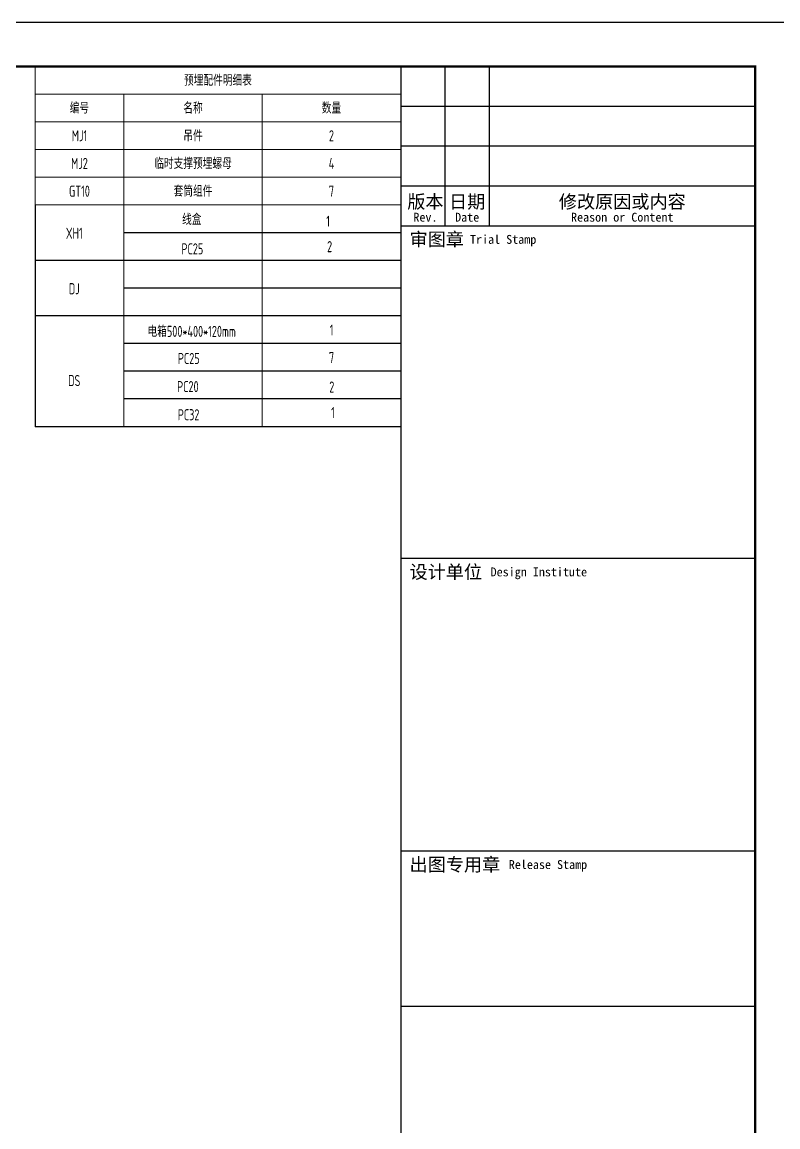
# Model space of a CAD drawing. Extents: x -85320 to 1679916, y -1321939 to 627.
# Drawn here: x 1065395 to 1082452, y -1169789 to -1144872 of the extents above; entities that cross this region are included whole.
import ezdxf
from ezdxf.enums import TextEntityAlignment as Align

# ---------------------------------------------------------------- set-up
doc = ezdxf.new("R2010")
doc.units = 0
doc.header["$LTSCALE"] = 1000
for name, color, linetype in [('BORDER', 7, 'Continuous'), ('手孔标注', 3, 'Continuous'), ('打印线框', 7, 'Continuous'), ('拉模', 7, 'Continuous')]:
    doc.layers.add(name, color=color, linetype=linetype)
doc.layers.add('参数表文字', color=7, linetype='Continuous', lineweight=18)
doc.styles.add('TSSD_Rein', font='Tssdeng.shx', dxfattribs={"width": 0.7, "bigfont": 'hztxt.shx'})
doc.styles.add('设计院一', font='', dxfattribs={"width": 0.8})
doc.styles.get('设计院一').set_extended_font_data('SimSun')

# ---------------------------------------------------------------- blocks, each defined once
blk = doc.blocks.new('图框1')
at = {"color": 7}
for p, q in [((1433679, -783089), (1425679, -783089)), ((1425679, -783089), (1425679, -823089)), ((1426679, -786689), (1426679, -783089)), ((1427679, -786689), (1427679, -783089)), ((1433679, -783089), (1433679, -823089)), ((1433679, -823089), (1433679, -783089)), ((1433679, -783089), (1433679, -823089)), ((1433679, -823089), (1433679, -783089)), ((1433679, -783989), (1425679, -783989)), ((1433679, -784889), (1425679, -784889)), ((1433679, -785789), (1425679, -785789)), ((1433679, -786689), (1425679, -786689)), ((1433679, -794189), (1425679, -794189)), ((1433679, -800789), (1425679, -800789)), ((1433679, -804289), (1425679, -804289))]:
    blk.add_line(p, q, dxfattribs=at)
at = {"layer": 'BORDER', "const_width": 50}
blk.add_lwpolyline([(1377779, -823089), (1377779, -783089), (1433679, -783089), (1433679, -823089)], close=True, dxfattribs=at)
at = {"color": 7, "style": '设计院一'}
for s, height, p in [('版本', 300, (1426237, -786289)), ('日期', 300, (1427179, -786289)), ('修改原因或内容', 300, (1430679, -786289)), ('Rev.', 200, (1426237, -786589)), ('Date', 200, (1427179, -786589)), ('Reason or Content', 200, (1430679, -786589))]:
    blk.add_text(s, height=height, dxfattribs=at).set_placement(p, align=Align.CENTER)
for s, height, p in [('审图章', 300, (1425879, -786989)), ('Trial Stamp', 200, (1427243, -786989)), ('设计单位', 300, (1425879, -794489)), ('Design Institute', 200, (1427708, -794489)), ('出图专用章', 300, (1425879, -801089)), ('Release Stamp', 200, (1428118, -801089))]:
    blk.add_text(s, height=height, dxfattribs=at).set_placement(p, align=Align.MIDDLE_LEFT)

msp = doc.modelspace()

# ---------------------------------------------------------------- linework, layer by layer
at = {"layer": '参数表文字', "lineweight": 18}
for p, q in [((1065689.776, -1145871.679), (1073939.776, -1145871.679)), ((1065689.776, -1145871.679), (1065689.776, -1146496.679)), ((1073939.776, -1145871.679), (1073939.776, -1146496.679)), ((1065689.776, -1146496.679), (1073939.776, -1146496.679)), ((1065689.776, -1146496.679), (1067689.776, -1146496.679)), ((1065689.776, -1146496.679), (1065689.776, -1147121.679)), ((1067689.776, -1146496.679), (1067689.776, -1147121.679)), ((1067689.776, -1146496.679), (1070814.776, -1146496.679)), ((1070814.776, -1146496.679), (1070814.776, -1147121.679)), ((1070814.776, -1146496.679), (1073939.776, -1146496.679)), ((1073939.776, -1146496.679), (1073939.776, -1147121.679)), ((1065689.776, -1147121.679), (1067689.776, -1147121.679)), ((1065689.776, -1147121.679), (1067689.776, -1147121.679)), ((1065689.776, -1147121.679), (1065689.776, -1147746.679)), ((1067689.776, -1147121.679), (1070814.776, -1147121.679)), ((1067689.776, -1147121.679), (1067689.776, -1147746.679)), ((1067689.776, -1147121.679), (1070814.776, -1147121.679)), ((1070814.776, -1147121.679), (1073939.776, -1147121.679)), ((1070814.776, -1147121.679), (1070814.776, -1147746.679)), ((1070814.776, -1147121.679), (1073939.776, -1147121.679)), ((1073939.776, -1147121.679), (1073939.776, -1147746.679)), ((1065689.776, -1147746.679), (1067689.776, -1147746.679)), ((1065689.776, -1147746.679), (1067689.776, -1147746.679)), ((1065689.776, -1147746.679), (1065689.776, -1148371.679)), ((1067689.776, -1147746.679), (1070814.776, -1147746.679)), ((1067689.776, -1147746.679), (1067689.776, -1148371.679)), ((1067689.776, -1147746.679), (1070814.776, -1147746.679)), ((1070814.776, -1147746.679), (1073939.776, -1147746.679)), ((1070814.776, -1147746.679), (1070814.776, -1148371.679)), ((1070814.776, -1147746.679), (1073939.776, -1147746.679)), ((1073939.776, -1147746.679), (1073939.776, -1148371.679)), ((1065689.776, -1148371.679), (1067689.776, -1148371.679)), ((1065689.776, -1148371.679), (1067689.776, -1148371.679)), ((1065689.776, -1148371.679), (1065689.776, -1148996.679)), ((1067689.776, -1148371.679), (1070814.776, -1148371.679)), ((1067689.776, -1148371.679), (1067689.776, -1148996.679)), ((1067689.776, -1148371.679), (1070814.776, -1148371.679)), ((1070814.776, -1148371.679), (1073939.776, -1148371.679)), ((1070814.776, -1148371.679), (1070814.776, -1148996.679)), ((1070814.776, -1148371.679), (1073939.776, -1148371.679)), ((1073939.776, -1148371.679), (1073939.776, -1148996.679)), ((1065689.776, -1148996.679), (1067689.776, -1148996.679)), ((1067689.776, -1148996.679), (1070814.776, -1148996.679)), ((1067689.776, -1148996.679), (1067689.776, -1149621.679)), ((1070814.776, -1148996.679), (1073939.776, -1148996.679)), ((1070814.776, -1148996.679), (1070814.776, -1149621.679)), ((1067689.776, -1149621.679), (1067689.776, -1150246.679)), ((1070814.776, -1149621.679), (1070814.776, -1150246.679)), ((1067689.776, -1150246.679), (1067689.776, -1150871.679)), ((1070814.776, -1150246.679), (1070814.776, -1150871.679)), ((1067689.776, -1150871.679), (1067689.776, -1151496.679)), ((1070814.776, -1150871.679), (1070814.776, -1151496.679)), ((1067689.776, -1151496.679), (1067689.776, -1152121.679)), ((1070814.776, -1151496.679), (1070814.776, -1152121.679)), ((1067689.776, -1152121.679), (1067689.776, -1152746.679)), ((1070814.776, -1152121.679), (1070814.776, -1152746.679)), ((1067689.776, -1152746.679), (1067689.776, -1153371.679)), ((1070814.776, -1152746.679), (1070814.776, -1153371.679)), ((1067689.776, -1153371.679), (1067689.776, -1153996.679)), ((1070814.776, -1153371.679), (1070814.776, -1153996.679))]:
    msp.add_line(p, q, dxfattribs=at)
at = {"layer": '手孔标注', "color": 0}
for p, q in [((1065689.776, -1148996.679), (1065689.776, -1149621.679)), ((1065689.776, -1149621.679), (1065689.776, -1150246.679)), ((1073939.776, -1149621.679), (1067689.776, -1149621.679)), ((1073939.776, -1150246.679), (1065689.776, -1150246.679)), ((1065689.776, -1150246.679), (1065689.776, -1150871.679)), ((1065689.776, -1150871.679), (1065689.776, -1151496.679)), ((1073939.776, -1150871.679), (1067689.776, -1150871.679)), ((1073939.776, -1151496.679), (1065689.776, -1151496.679)), ((1065689.776, -1151496.679), (1065689.776, -1152121.679)), ((1065689.776, -1152121.679), (1065689.776, -1153996.679)), ((1073939.776, -1152121.679), (1067689.776, -1152121.679)), ((1073939.776, -1152746.679), (1067689.776, -1152746.679)), ((1073939.776, -1153371.679), (1067689.776, -1153371.679)), ((1073939.776, -1153996.679), (1065689.776, -1153996.679))]:
    msp.add_line(p, q, dxfattribs=at)
at = {"layer": '打印线框', "color": 1}
msp.add_lwpolyline([(1023539.777, -1186871.679), (1023539.777, -1144871.679), (1082939.777, -1144871.679), (1082939.777, -1186871.679)], close=True, dxfattribs=at)

# ---------------------------------------------------------------- block references
at = {"layer": '拉模', "color": 3}
msp.add_blockref('图框1', (-351739.171, -362782.985), dxfattribs=at)

# ---------------------------------------------------------------- texts
at = {"layer": '参数表文字', "linetype": 'Continuous', "style": 'TSSD_Rein', "width": 0.7}
for s, p in [('预埋配件明细表', (1069814.776, -1146184.179)), ('编号', (1066689.776, -1146809.179)), ('名称', (1069252.276, -1146809.179)), ('数量', (1072377.276, -1146809.179)), ('MJ1', (1066689.776, -1147434.179)), ('吊件', (1069252.276, -1147434.179)), ('2', (1072377.276, -1147434.179)), ('MJ2', (1066689.776, -1148059.179)), ('临时支撑预埋螺母', (1069252.276, -1148059.179)), ('4', (1072377.276, -1148059.179)), ('GT10', (1066689.776, -1148684.179)), ('套筒组件', (1069252.276, -1148684.179)), ('7', (1072377.276, -1148684.179)), ('线盒', (1069225.288, -1149321.754)), ('1', (1072301.35, -1149362.67)), ('XH1', (1066573.048, -1149634.416)), ('PC25', (1069237.641, -1149986.152)), ('2', (1072334.751, -1149935.599)), ('DJ', (1066573.048, -1150884.416)), ('电箱500*400*120mm', (1069223.081, -1151846.644)), ('1', (1072381.169, -1151816.047)), ('PC25', (1069156.568, -1152457.346)), ('7', (1072379.222, -1152437.018)), ('DS', (1066573.048, -1152956.65)), ('PC20', (1069135.974, -1153092.238)), ('2', (1072384.615, -1153101.386)), ('PC32', (1069152.018, -1153726.794)), ('1', (1072412.079, -1153677.659))]:
    msp.add_text(s, height=250, dxfattribs=at).set_placement(p, align=Align.MIDDLE_CENTER)

doc.saveas('drawing.dxf')
